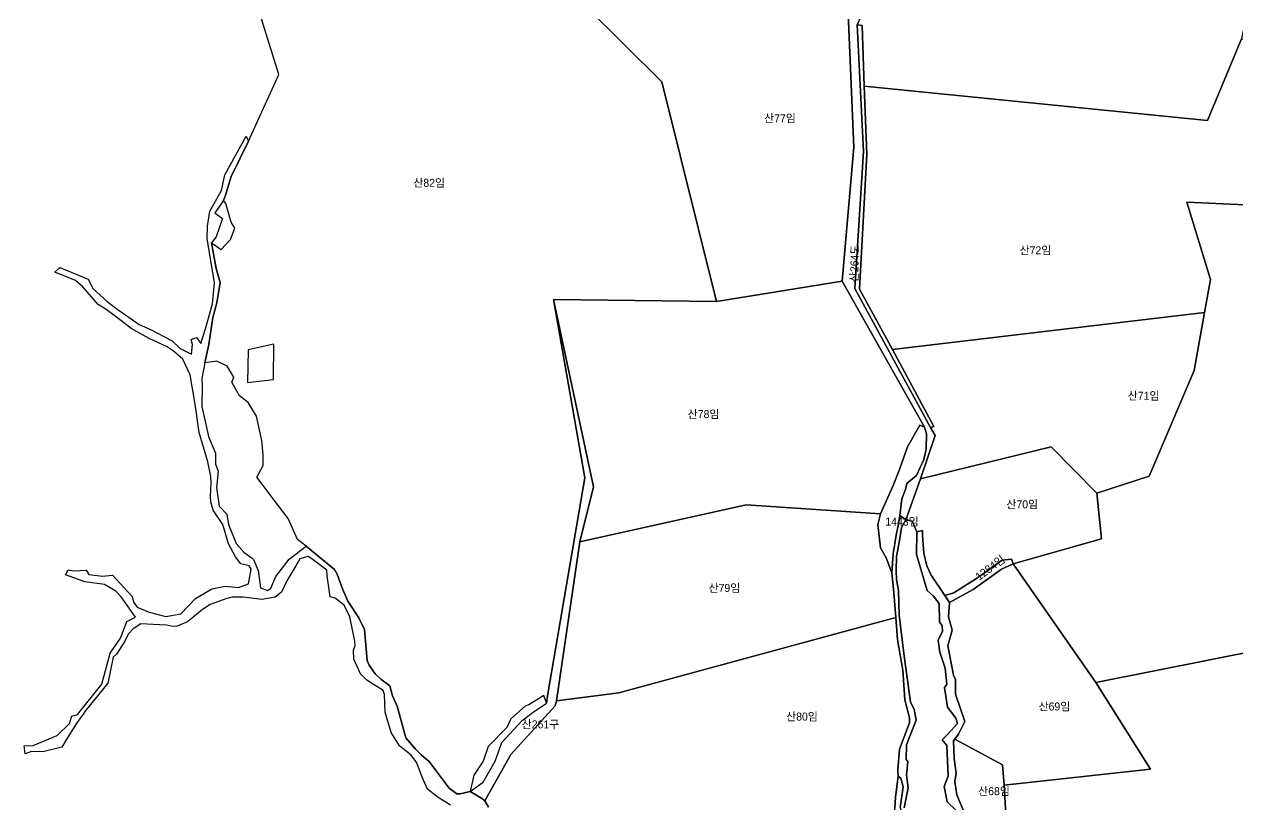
# Model space of a CAD drawing. Header units: metres. Extents: x 245462 to 249549, y 373212 to 377851.
# Drawn here: x 245499 to 246257, y 374908 to 375396 of the extents above; entities that cross this region are included whole.
import ezdxf

# ---------------------------------------------------------------- set-up
doc = ezdxf.new("R2010")
doc.units = ezdxf.units.M
doc.layers.add('00_지번', color=6, linetype='Continuous')
doc.layers.add('00_지적', color=6, linetype='Continuous')
doc.styles.get("Standard").update_dxf_attribs({"font": ''})
doc.styles.get('Standard').set_extended_font_data('Gulim')

msp = doc.modelspace()

# ---------------------------------------------------------------- linework, layer by layer
at = {"layer": '00_지적', "linetype": 'Continuous'}
for points in [[(246170.35, 375492.31), (246195.52, 375491.14), (246223.06, 375488.85), (246246.43, 375469.59), (246271.77, 375448.7), (246259.14, 375386.51), (246237.94, 375335.41), (246023.46, 375356.96), (246022.13, 375394.91), (246019.1, 375395.2), (246047.59, 375458.9), (246104.44, 375482.16), (246170.35, 375492.31)], [(245825.82, 375430.36), (245897, 375359.73), (245931.16, 375222.27), (245829.21, 375223.59), (245848.73, 375111.99), (245825.76, 374976.91), (245824.86, 374971.04), (245823.25, 374975.88), (245813.89, 374970.08), (245811.55, 374969.18), (245802.51, 374961.4), (245800.14, 374955.91), (245788.47, 374943.97), (245785.34, 374934.78), (245779.45, 374926.08), (245777.12, 374915.94), (245770.85, 374914.45), (245768.81, 374914.47), (245764.11, 374917.98), (245751.61, 374934.56), (245746.77, 374938.52), (245742.94, 374942.33), (245736.99, 374949.37), (245731.46, 374969.25), (245728.73, 374975.8), (245726.88, 374982.05), (245721.29, 374986.14), (245717.75, 374989.4), (245714.06, 374994.85), (245712.85, 374997.8), (245711.2, 375017.29), (245707.65, 375024.41), (245700.75, 375034.98), (245697.47, 375042.59), (245694.15, 375051.7), (245692.49, 375054.62), (245674.63, 375069.4), (245669.37, 375073.44), (245663.52, 375086.52), (245654.64, 375097.99), (245647.77, 375107.32), (245643.81, 375112.5), (245647.85, 375119.76), (245647.92, 375126.3), (245646.99, 375135.39), (245643.59, 375150.64), (245638.38, 375159.07), (245633.01, 375163.28), (245628.26, 375171.81), (245629.56, 375174.97), (245625.31, 375181.88), (245618.91, 375185.02), (245611.38, 375183.87), (245613.88, 375195.44), (245616.35, 375212.36), (245618.86, 375221.42), (245620.98, 375234.11), (245618.55, 375242.86), (245615.57, 375258.91), (245621.56, 375254.83), (245627.32, 375261.15), (245630.04, 375268.23), (245627.76, 375271.99), (245624.58, 375283.63), (245623.02, 375285.45), (245624.27, 375288.85), (245627.93, 375300.48), (245638.67, 375322.46), (245657.63, 375364.3), (245620.01, 375485.57)], [(245825.82, 375430.36), (245922.89, 375478.19), (246013.45, 375402.45), (246016.96, 375318.87), (246009.53, 375235.06), (245931.16, 375222.27), (245897, 375359.73), (245825.82, 375430.36)], [(246047.59, 375458.9), (246019.1, 375395.2), (246023.01, 375316.03), (246017.61, 375230.44), (246064.78, 375143.47), (246067.75, 375138.5), (246058.56, 375111.39), (246049.37, 375085.72), (246045.57, 375088.49), (246046.97, 375098.85), (246049.15, 375104.73), (246050.08, 375108.43), (246056.01, 375113.49), (246060.56, 375123.48), (246062.13, 375129.88), (246062.31, 375139.56), (246061.16, 375143.67), (246009.53, 375235.06), (246016.96, 375318.87), (246013.45, 375402.45)], [(246019.1, 375395.2), (246022.13, 375394.91), (246023.46, 375356.96), (246025.13, 375314.41), (246020.53, 375229.99), (246041.05, 375192.24), (246066.9, 375144.17), (246064.78, 375143.47), (246017.61, 375230.44), (246023.01, 375316.03), (246019.1, 375395.2)], [(246259.14, 375386.51), (246316.09, 375376.01), (246320.57, 375279.95), (246225.04, 375284.37), (246239.84, 375236.05), (246236.12, 375215.45), (246041.05, 375192.24), (246020.53, 375229.99), (246025.13, 375314.41), (246023.46, 375356.96), (246237.94, 375335.41), (246259.14, 375386.51)], [(245764.95, 374907.27), (245757.08, 374912.08), (245750.49, 374917.39), (245747.21, 374924.85), (245743.89, 374933.8), (245740.26, 374938.53), (245732.98, 374944.49), (245727.8, 374952.71), (245724, 374965.55), (245723.57, 374976.64), (245722.83, 374979.12), (245712.57, 374985.5), (245708.74, 374989.45), (245704.57, 374998.67), (245704.37, 375004.37), (245705.42, 375007.26), (245705.19, 375009.92), (245702.04, 375025.18), (245698.35, 375032.43), (245692.78, 375036.69), (245689.76, 375037.6), (245687.73, 375050.86), (245687.67, 375054.28), (245678.32, 375061.47), (245675.85, 375062.85), (245670.83, 375061.3), (245668.25, 375056.96), (245662.55, 375047.6), (245659.32, 375040.59), (245655.25, 375037.33), (245646.93, 375035.89), (245635.31, 375037.43), (245628.47, 375037.4), (245625.08, 375036.61), (245614.63, 375032.81), (245609.99, 375029.78), (245600.51, 375021.99), (245594.04, 375019.3), (245591.36, 375019.1), (245587.62, 375019.84), (245583.15, 375020.06), (245571.38, 375020.75), (245566.59, 375017.69), (245563.39, 375014.28), (245561.3, 375009.84), (245556.22, 375001.88), (245554.17, 374999.87), (245550.85, 374983.57), (245536.42, 374965.85), (245535.3, 374964.3), (245531.37, 374958.87), (245524.69, 374948.2), (245522.07, 374943.63), (245510.07, 374940.72), (245503.01, 374940.89), (245499.1, 374939.52), (245498.55, 374944.53), (245504.01, 374944.64), (245519.05, 374950.85), (245526.75, 374958.39), (245528.17, 374963.1), (245531.91, 374964.02), (245547.08, 374983.09), (245552.22, 375002.49), (245558.69, 375011.75), (245562.58, 375022.27), (245565.06, 375023.54), (245568.12, 375024.89), (245559.01, 375037.61), (245556.22, 375040.73), (245555.77, 375041.23), (245548.64, 375045.4), (245536.39, 375047.03), (245524.36, 375051.41), (245525.94, 375054.54), (245529.24, 375053.95), (245537.28, 375054.38), (245538.88, 375051.5), (245547.34, 375050.55), (245553.66, 375051.25), (245565.94, 375037.89), (245566.71, 375034.37), (245569.18, 375031.07), (245576.54, 375028.11), (245587.11, 375025.28), (245596.29, 375027.03), (245605.6, 375036.65), (245615.74, 375042.73), (245624.16, 375044.29), (245632.34, 375043.4), (245638.75, 375045.86), (245640.23, 375055), (245639.11, 375057.03), (245633.89, 375058.25), (245630.62, 375062.7), (245626.14, 375070.69), (245622.68, 375082.94), (245616.54, 375091.79), (245615.15, 375097.11), (245614.91, 375100.45), (245615.3, 375108.62), (245615.14, 375112.82), (245613.3, 375122.05), (245607.92, 375140.34), (245605.29, 375158.14), (245602.12, 375176.41), (245597.69, 375186.34), (245591.57, 375191.44), (245587.92, 375194.02), (245576.54, 375199.09), (245565.36, 375205.34), (245556.21, 375212.48), (245549.68, 375217.27), (245544.8, 375220.35), (245535.23, 375231.5), (245530.58, 375235.45), (245517.68, 375240.73), (245520.71, 375243.46), (245538.38, 375236.26), (245541.7, 375230.25), (245550.44, 375222.27), (245557.3, 375217.01), (245565.27, 375211.46), (245570.42, 375207.91), (245577.43, 375204.69), (245590.91, 375197.72), (245595.96, 375192.88), (245603, 375189.28), (245603.57, 375195.37), (245602.77, 375198.5), (245606.08, 375199.86), (245608.88, 375196), (245611.72, 375205.26), (245616.22, 375220.93), (245617.45, 375233.97), (245612.83, 375261.78), (245613.08, 375269.49), (245614.43, 375278.8), (245616.2, 375281.69), (245621.88, 375291.67), (245623.84, 375301.57), (245637.18, 375325.68), (245638.67, 375322.46), (245627.93, 375300.48), (245624.27, 375288.85), (245623.02, 375285.45), (245617.54, 375277.68), (245622.36, 375274.11), (245618.43, 375262.74), (245615.57, 375258.91), (245618.55, 375242.86), (245620.98, 375234.11), (245618.86, 375221.42), (245616.35, 375212.36), (245613.88, 375195.44), (245611.38, 375183.87), (245609.46, 375174.12), (245609.73, 375169.43), (245609.46, 375156.74), (245613.63, 375137.98), (245618.07, 375127.37), (245618.09, 375120.61), (245619.7, 375116.11), (245618.61, 375105.94), (245620.36, 375094.38), (245625.03, 375089.41), (245626.13, 375082.85), (245630.9, 375071.05), (245635.67, 375065.5), (245640.97, 375061.85), (245641.87, 375061.07), (245644.62, 375054.16), (245646.18, 375043.24), (245650.48, 375041.63), (245652.71, 375043.09), (245655.82, 375050.32), (245664.14, 375061.13), (245674.63, 375069.4), (245692.49, 375054.62), (245694.15, 375051.7), (245697.47, 375042.59), (245700.75, 375034.98), (245707.65, 375024.41), (245711.2, 375017.29), (245712.85, 374997.8), (245714.06, 374994.85), (245717.75, 374989.4), (245721.29, 374986.14), (245726.88, 374982.05), (245728.73, 374975.8), (245731.46, 374969.25), (245736.99, 374949.37), (245742.94, 374942.33), (245746.77, 374938.52), (245751.61, 374934.56), (245764.11, 374917.98), (245768.81, 374914.47), (245770.85, 374914.45), (245777.12, 374915.94), (245784.23, 374911.64), (245786.33, 374909.99), (245788.72, 374906.04)], [(246236.12, 375215.45), (246239.84, 375236.05), (246225.04, 375284.37), (246320.57, 375279.95), (246402.27, 375220.72), (246398.68, 375198.29), (246414.99, 375151.61), (246268.46, 375112.88), (246275.01, 375005.3), (246168.16, 374984.11), (246116.53, 375058.19), (246171.68, 375073.83), (246168.84, 375102.45), (246201.48, 375113.18), (246229.6, 375179.25), (246236.12, 375215.45)], [(246009.53, 375235.06), (246061.16, 375143.67), (246058.22, 375145.06), (246050.5, 375131.42), (246045.42, 375117.34), (246041.45, 375107.3), (246033.54, 375089.52), (245949.58, 375095.15), (245845.76, 375072), (245854.21, 375106.5), (245829.21, 375223.59), (245931.16, 375222.27), (246009.53, 375235.06)], [(245845.76, 375072), (245831.11, 374972.66), (245830.38, 374969.46), (245802.62, 374939.07), (245786.33, 374909.99), (245784.23, 374911.64), (245777.12, 374915.94), (245785.34, 374921.66), (245792.84, 374934.85), (245796.97, 374946.48), (245809.66, 374960.22), (245816.48, 374965.51), (245824.86, 374971.04), (245825.76, 374976.91), (245848.73, 375111.99), (245829.21, 375223.59), (245854.21, 375106.5), (245845.76, 375072)], [(246236.12, 375215.45), (246229.6, 375179.25), (246201.48, 375113.18), (246168.84, 375102.45), (246140.27, 375131.32), (246058.56, 375111.39), (246067.75, 375138.5), (246064.78, 375143.47), (246066.9, 375144.17), (246041.05, 375192.24), (246236.12, 375215.45)], [(245637.94, 375171.58), (245654.38, 375173.53), (245654.46, 375195.68), (245638.54, 375192.11), (245637.94, 375171.58)], [(246033.54, 375089.52), (246041.45, 375107.3), (246045.42, 375117.34), (246050.5, 375131.42), (246058.22, 375145.06), (246061.16, 375143.67), (246062.31, 375139.56), (246062.13, 375129.88), (246060.56, 375123.48), (246056.01, 375113.49), (246050.08, 375108.43), (246049.15, 375104.73), (246046.97, 375098.85), (246045.57, 375088.49), (246044.62, 375082.1), (246043.33, 375076.11), (246041.41, 375064.56), (246040.73, 375052.61), (246037.17, 375062.02), (246033.63, 375068.19), (246031.93, 375082.89), (246033.54, 375089.52)], [(246058.56, 375111.39), (246140.27, 375131.32), (246168.84, 375102.45), (246171.68, 375073.83), (246116.53, 375058.19), (246115.45, 375061.2), (246109.65, 375060.55), (246094.13, 375049.44), (246079.5, 375040.16), (246073.85, 375038.53), (246065.29, 375051.1), (246062.48, 375057.09), (246060.62, 375065.02), (246059.91, 375075.9), (246059.83, 375079.13), (246056.21, 375078.17), (246053.43, 375084.87), (246049.37, 375085.72), (246058.56, 375111.39)], [(246033.54, 375089.52), (246031.93, 375082.89), (246033.63, 375068.19), (246037.17, 375062.02), (246040.73, 375052.61), (246041.96, 375040.31), (246043.19, 375024.77), (245870.15, 374977.65), (245831.11, 374972.66), (245845.76, 375072), (245949.58, 375095.15), (246033.54, 375089.52)], [(246045.96, 374905.9), (246047.71, 374918.86), (246046.34, 374924.18), (246044.61, 374925.58), (246044.45, 374929.36), (246045.45, 374942.43), (246051.33, 374957.78), (246051.62, 374959.16), (246051.61, 374961.93), (246048.72, 374973.13), (246047.47, 374991.76), (246044.28, 375011.02), (246043.19, 375024.77), (246041.96, 375040.31), (246040.73, 375052.61), (246041.41, 375064.56), (246043.33, 375076.11), (246044.62, 375082.1), (246045.57, 375088.49), (246049.37, 375085.72)], [(246048.27, 374905.71), (246050.79, 374918.23), (246049.9, 374926.12), (246050.65, 374934.61), (246049.6, 374935.81), (246049.93, 374945.05), (246055.78, 374960.58), (246054.55, 374967.38), (246052.23, 374971.84), (246051.52, 374977.93), (246048.34, 375000.46), (246045.2, 375026.13), (246044.89, 375041.6), (246043.68, 375048.52), (246043.34, 375053.94), (246043.59, 375062.96), (246045.26, 375071.54), (246046.73, 375081.06), (246049.37, 375085.72), (246053.43, 375084.87), (246056.21, 375078.17), (246056.15, 375064.06), (246062.8, 375041.63), (246066.53, 375038.21), (246070.19, 375033.49), (246070.37, 375021.9), (246072.16, 375019.52), (246072.25, 375016.16), (246069.68, 375010.48), (246070.76, 375003.04), (246074.03, 374993.02), (246075, 374983.06), (246073.57, 374980.99), (246075.5, 374968.61), (246080.7, 374961.69), (246081.79, 374958.42), (246075.58, 374951.67), (246072.18, 374948.27), (246074.96, 374944.58), (246075.93, 374925.52), (246073.33, 374919.01), (246075.28, 374909.41), (246081.07, 374903.82)], [(246049.37, 375085.72), (246046.73, 375081.06), (246045.26, 375071.54), (246043.59, 375062.96), (246043.34, 375053.94), (246043.68, 375048.52), (246044.89, 375041.6), (246045.2, 375026.13), (246048.34, 375000.46), (246051.52, 374977.93), (246052.23, 374971.84), (246054.55, 374967.38), (246055.78, 374960.58), (246049.93, 374945.05), (246049.6, 374935.81), (246050.65, 374934.61), (246049.9, 374926.12), (246050.79, 374918.23), (246048.27, 374905.71)], [(246081.07, 374903.82), (246075.28, 374909.41), (246073.33, 374919.01), (246075.93, 374925.52), (246074.96, 374944.58), (246072.18, 374948.27), (246075.58, 374951.67), (246081.79, 374958.42), (246080.7, 374961.69), (246075.5, 374968.61), (246073.57, 374980.99), (246075, 374983.06), (246074.03, 374993.02), (246070.76, 375003.04), (246069.68, 375010.48), (246072.25, 375016.16), (246072.16, 375019.52), (246070.37, 375021.9), (246070.19, 375033.49), (246066.53, 375038.21), (246062.8, 375041.63), (246056.15, 375064.06), (246056.21, 375078.17), (246059.83, 375079.13), (246059.91, 375075.9), (246060.62, 375065.02), (246062.48, 375057.09), (246065.29, 375051.1), (246073.85, 375038.53), (246076.63, 375034.13), (246076.1, 375025.03), (246078.38, 375016.85), (246075.74, 375007.04), (246079.24, 374988.72), (246080.49, 374985.91), (246080.53, 374976.66), (246086.34, 374959.77), (246082.39, 374951.76), (246079.95, 374948.67), (246079.1, 374947.59), (246079.55, 374936.62), (246080.87, 374927.45), (246080.03, 374922.08), (246081.19, 374913.91), (246085.44, 374903.85)], [(246073.85, 375038.53), (246079.5, 375040.16), (246094.13, 375049.44), (246109.65, 375060.55), (246115.45, 375061.2), (246116.53, 375058.19), (246109.16, 375054.96), (246091.48, 375042.14), (246076.63, 375034.13), (246073.85, 375038.53)], [(246116.53, 375058.19), (246168.16, 374984.11), (246202.22, 374929.86), (246110.76, 374919.96), (246109.92, 374932.55), (246079.95, 374948.67), (246082.39, 374951.76), (246086.34, 374959.77), (246080.53, 374976.66), (246080.49, 374985.91), (246079.24, 374988.72), (246075.74, 375007.04), (246078.38, 375016.85), (246076.1, 375025.03), (246076.63, 375034.13), (246091.48, 375042.14), (246109.16, 375054.96), (246116.53, 375058.19)], [(245788.72, 374906.04), (245786.33, 374909.99), (245802.62, 374939.07), (245830.38, 374969.46), (245831.11, 374972.66), (245870.15, 374977.65), (246043.19, 375024.77)], [(246043.19, 375024.77), (246044.28, 375011.02), (246047.47, 374991.76), (246048.72, 374973.13), (246051.61, 374961.93), (246051.62, 374959.16), (246051.33, 374957.78), (246045.45, 374942.43), (246044.45, 374929.36), (246044.61, 374925.58), (246043.04, 374912.33), (246042.53, 374905.24)], [(246168.16, 374984.11), (246275.01, 375005.3)], [(246328.7, 374863.03), (246203.75, 374822.3), (246058.05, 374840.3), (246063.92, 374842.13), (246067.72, 374845.35), (246070.98, 374850.47), (246074.14, 374868.32), (246081.83, 374877.49), (246081.76, 374878.5), (246112.49, 374890.56), (246110.76, 374919.96), (246202.22, 374929.86), (246168.16, 374984.11)], [(246079.95, 374948.67), (246109.92, 374932.55), (246110.76, 374919.96), (246112.49, 374890.56), (246081.76, 374878.5), (246081.39, 374883.49), (246084.04, 374891.29), (246084.59, 374894.51), (246085.44, 374903.85), (246081.19, 374913.91), (246080.03, 374922.08), (246080.87, 374927.45), (246079.55, 374936.62), (246079.1, 374947.59), (246079.95, 374948.67)], [(246044.61, 374925.58), (246046.34, 374924.18), (246047.71, 374918.86), (246045.96, 374905.9), (246048.51, 374897.74), (246047.96, 374886.22), (246050.58, 374880.35), (246052.04, 374867.31), (246049.93, 374861.59), (246045.08, 374855.48), (246038.55, 374850.72), (246035.37, 374846.14), (246035.82, 374850.47), (246038.72, 374861.13), (246038.09, 374869.98), (246039.26, 374877.96), (246039.78, 374895.94), (246042.45, 374904.17), (246042.53, 374905.24), (246043.04, 374912.33), (246044.61, 374925.58)]]:
    msp.add_lwpolyline(points, dxfattribs=at)

# ---------------------------------------------------------------- texts
at = {"layer": '00_지번', "char_height": 5, "attachment_point": 7}
for s, insert in [('산77임', (245960.88, 375333.89)), ('산82임', (245741.66, 375293.56)), ('산72임', (246120.49, 375251.33)), ('산71임', (246188.1, 375160.37)), ('산78임', (245913.1, 375148.9)), ('산70임', (246112.24, 375092.48)), ('1443임', (246036.62, 375081.69)), ('산79임', (245926.16, 375040.22)), ('산80임', (245974.6, 374959.79)), ('산69임', (246132.35, 374966.11)), ('산261구', (245809.38, 374954.81)), ('산68임', (246094.6, 374913.15))]:
    msp.add_mtext(s, dxfattribs=dict(at, insert=insert))
for s, insert, rotation in [('산264도', (246019.83, 375234.3), 88), ('1284임', (246095.56, 375047.14), 37)]:
    msp.add_mtext(s, dxfattribs=dict(at, insert=insert, rotation=rotation))

doc.saveas('drawing.dxf')
